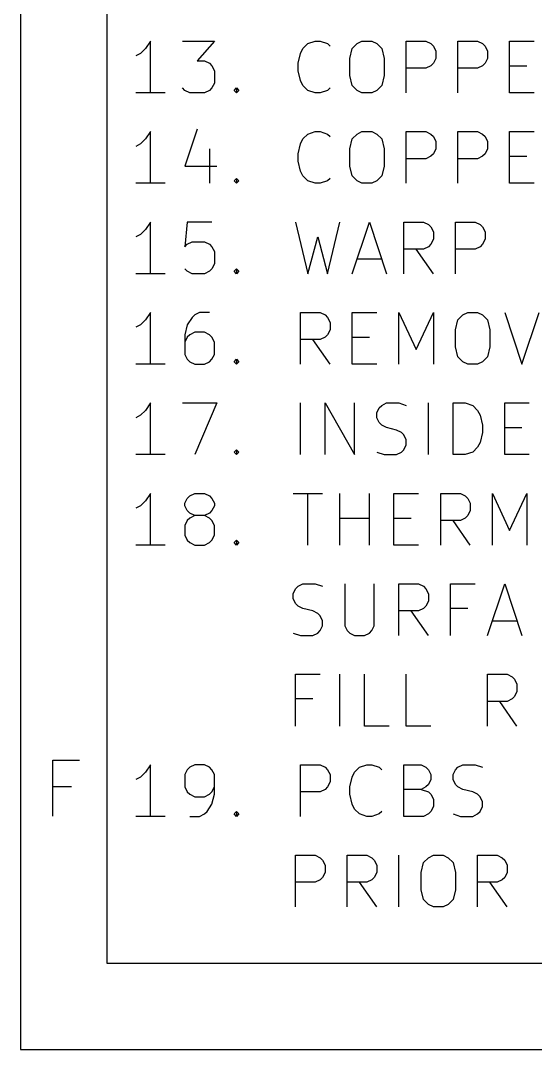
# Model space of a CAD drawing. Extents: x 8 to 330, y -289 to -8.
# Drawn here: x 8 to 19.96, y -289 to -265.11 of the extents above; entities that cross this region are included whole.
import ezdxf

# ---------------------------------------------------------------- set-up
doc = ezdxf.new("R2010")
doc.units = 0
doc.header["$MEASUREMENT"] = 0
doc.layers.add('BLACK', color=7, linetype='CONTINUOUS')

msp = doc.modelspace()

# ---------------------------------------------------------------- linework, layer by layer
at = {"layer": 'BLACK', "linetype": 'CONTINUOUS'}
for p, q in [((8, -8), (8, -289.002)), ((10, -10), (10, -287.002)), ((11.0164, -265.593), (10.9021, -265.764)), ((11.0164, -266.793), (11.0164, -265.593)), ((11.7593, -265.593), (12.5021, -265.593)), ((12.5021, -265.593), (12.1021, -266.05)), ((14.6736, -265.65), (14.845, -265.593)), ((14.845, -265.593), (14.9593, -265.593)), ((14.9593, -265.593), (15.1307, -265.65)), ((15.8164, -265.65), (15.9307, -265.593)), ((15.9307, -265.593), (16.1593, -265.593)), ((16.1593, -265.593), (16.2736, -265.65)), ((16.9593, -266.793), (16.9593, -265.593)), ((16.9593, -265.593), (17.4164, -265.593)), ((17.4164, -265.593), (17.5307, -265.65)), ((18.1593, -265.593), (18.6164, -265.593)), ((18.1593, -266.793), (18.1593, -265.593)), ((18.6164, -265.593), (18.7307, -265.65)), ((19.3593, -265.593), (19.9307, -265.593)), ((19.3593, -266.793), (19.3593, -265.593)), ((10.9021, -265.764), (10.7879, -265.879)), ((14.5021, -265.879), (14.5593, -265.764)), ((14.5593, -265.764), (14.6736, -265.65)), ((15.1307, -265.65), (15.1879, -265.707)), ((15.645, -265.993), (15.7021, -265.764)), ((15.7021, -265.764), (15.8164, -265.65)), ((16.2736, -265.65), (16.3879, -265.764)), ((16.3879, -265.764), (16.445, -265.993)), ((17.5307, -265.65), (17.5879, -265.707)), ((17.5879, -265.707), (17.645, -265.821)), ((17.645, -265.821), (17.645, -265.993)), ((18.7307, -265.65), (18.7879, -265.707)), ((18.7879, -265.707), (18.845, -265.821)), ((18.845, -265.821), (18.845, -265.993)), ((10.7879, -265.879), (10.6736, -265.936)), ((12.1021, -266.05), (12.2736, -266.05)), ((12.2736, -266.05), (12.3879, -266.107)), ((14.445, -266.107), (14.5021, -265.879)), ((15.645, -266.393), (15.645, -265.993)), ((16.445, -265.993), (16.445, -266.393)), ((17.645, -265.993), (17.5879, -266.107)), ((18.845, -265.993), (18.7879, -266.107)), ((12.3879, -266.107), (12.445, -266.164)), ((12.445, -266.164), (12.5021, -266.279)), ((12.5021, -266.279), (12.5021, -266.564)), ((14.445, -266.279), (14.445, -266.107)), ((14.5021, -266.507), (14.445, -266.279)), ((17.4164, -266.221), (16.9593, -266.221)), ((17.5307, -266.164), (17.4164, -266.221)), ((17.5879, -266.107), (17.5307, -266.164)), ((18.6164, -266.221), (18.1593, -266.221)), ((18.7307, -266.164), (18.6164, -266.221)), ((18.7879, -266.107), (18.7307, -266.164)), ((19.3593, -266.164), (19.7593, -266.164)), ((12.5021, -266.564), (12.445, -266.679)), ((14.5593, -266.621), (14.5021, -266.507)), ((15.7021, -266.621), (15.645, -266.393)), ((16.445, -266.393), (16.3879, -266.621)), ((11.3593, -266.793), (10.6736, -266.793)), ((11.8164, -266.736), (11.7593, -266.679)), ((11.9307, -266.793), (11.8164, -266.736)), ((12.2736, -266.793), (11.9307, -266.793)), ((12.3879, -266.736), (12.2736, -266.793)), ((12.445, -266.679), (12.3879, -266.736)), ((12.9593, -266.736), (13.0164, -266.679)), ((13.0164, -266.793), (12.9593, -266.736)), ((13.0164, -266.679), (13.0164, -266.793)), ((13.0164, -266.679), (13.0736, -266.736)), ((13.0736, -266.736), (13.0164, -266.793)), ((14.6736, -266.736), (14.5593, -266.621)), ((14.845, -266.793), (14.6736, -266.736)), ((14.9593, -266.793), (14.845, -266.793)), ((15.1307, -266.736), (14.9593, -266.793)), ((15.1879, -266.679), (15.1307, -266.736)), ((15.8164, -266.736), (15.7021, -266.621)), ((15.9307, -266.793), (15.8164, -266.736)), ((16.1593, -266.793), (15.9307, -266.793)), ((16.2736, -266.736), (16.1593, -266.793)), ((16.3879, -266.621), (16.2736, -266.736)), ((19.9307, -266.793), (19.3593, -266.793)), ((11.0164, -267.693), (10.9021, -267.864)), ((11.0164, -268.893), (11.0164, -267.693)), ((12.1021, -267.636), (11.8164, -268.493)), ((14.5593, -267.864), (14.6736, -267.75)), ((14.6736, -267.75), (14.845, -267.693)), ((14.845, -267.693), (14.9593, -267.693)), ((14.9593, -267.693), (15.1307, -267.75)), ((15.1307, -267.75), (15.1879, -267.807)), ((15.7021, -267.864), (15.8164, -267.75)), ((15.8164, -267.75), (15.9307, -267.693)), ((15.9307, -267.693), (16.1593, -267.693)), ((16.1593, -267.693), (16.2736, -267.75)), ((16.2736, -267.75), (16.3879, -267.864)), ((16.9593, -267.693), (17.4164, -267.693)), ((16.9593, -268.893), (16.9593, -267.693)), ((17.4164, -267.693), (17.5307, -267.75)), ((17.5307, -267.75), (17.5879, -267.807)), ((18.1593, -267.693), (18.6164, -267.693)), ((18.1593, -268.893), (18.1593, -267.693)), ((18.6164, -267.693), (18.7307, -267.75)), ((18.7307, -267.75), (18.7879, -267.807)), ((19.3593, -267.693), (19.9307, -267.693)), ((19.3593, -268.893), (19.3593, -267.693)), ((10.7879, -267.979), (10.6736, -268.036)), ((10.9021, -267.864), (10.7879, -267.979)), ((14.445, -268.207), (14.5021, -267.979)), ((14.5021, -267.979), (14.5593, -267.864)), ((15.645, -268.093), (15.7021, -267.864)), ((16.3879, -267.864), (16.445, -268.093)), ((17.5879, -267.807), (17.645, -267.921)), ((17.645, -267.921), (17.645, -268.093)), ((18.7879, -267.807), (18.845, -267.921)), ((18.845, -267.921), (18.845, -268.093)), ((12.3879, -268.093), (12.3879, -268.893)), ((14.445, -268.379), (14.445, -268.207)), ((15.645, -268.493), (15.645, -268.093)), ((16.445, -268.093), (16.445, -268.493)), ((17.5879, -268.207), (17.5307, -268.264)), ((17.645, -268.093), (17.5879, -268.207)), ((18.7879, -268.207), (18.7307, -268.264)), ((18.845, -268.093), (18.7879, -268.207)), ((11.8164, -268.493), (12.5593, -268.493)), ((14.5021, -268.607), (14.445, -268.379)), ((15.7021, -268.721), (15.645, -268.493)), ((16.445, -268.493), (16.3879, -268.721)), ((17.4164, -268.321), (16.9593, -268.321)), ((17.5307, -268.264), (17.4164, -268.321)), ((18.6164, -268.321), (18.1593, -268.321)), ((18.7307, -268.264), (18.6164, -268.321)), ((19.3593, -268.264), (19.7593, -268.264)), ((14.5593, -268.721), (14.5021, -268.607)), ((14.6736, -268.836), (14.5593, -268.721)), ((15.8164, -268.836), (15.7021, -268.721)), ((16.3879, -268.721), (16.2736, -268.836)), ((11.3593, -268.893), (10.6736, -268.893)), ((12.9593, -268.836), (13.0164, -268.779)), ((13.0164, -268.893), (12.9593, -268.836)), ((13.0164, -268.779), (13.0736, -268.836)), ((13.0164, -268.779), (13.0164, -268.893)), ((13.0736, -268.836), (13.0164, -268.893)), ((14.845, -268.893), (14.6736, -268.836)), ((14.9593, -268.893), (14.845, -268.893)), ((15.1307, -268.836), (14.9593, -268.893)), ((15.1879, -268.779), (15.1307, -268.836)), ((15.9307, -268.893), (15.8164, -268.836)), ((16.1593, -268.893), (15.9307, -268.893)), ((16.2736, -268.836), (16.1593, -268.893)), ((19.9307, -268.893), (19.3593, -268.893)), ((11.0164, -269.793), (10.9021, -269.964)), ((11.0164, -270.993), (11.0164, -269.793)), ((11.8736, -269.793), (11.8164, -270.364)), ((12.445, -269.793), (11.8736, -269.793)), ((14.3879, -269.793), (14.6736, -270.993)), ((15.1307, -270.993), (15.4164, -269.793)), ((15.7021, -270.993), (16.1021, -269.793)), ((16.1021, -269.793), (16.5021, -270.993)), ((16.9021, -269.793), (17.3593, -269.793)), ((16.9021, -270.993), (16.9021, -269.793)), ((17.3593, -269.793), (17.4736, -269.85)), ((17.4736, -269.85), (17.5307, -269.907)), ((17.5307, -269.907), (17.5879, -270.021)), ((18.1021, -269.793), (18.5593, -269.793)), ((18.1021, -270.993), (18.1021, -269.793)), ((18.5593, -269.793), (18.6736, -269.85)), ((18.6736, -269.85), (18.7307, -269.907)), ((18.7307, -269.907), (18.7879, -270.021)), ((10.7879, -270.079), (10.6736, -270.136)), ((10.9021, -269.964), (10.7879, -270.079)), ((14.6736, -270.993), (14.9021, -270.136)), ((14.9021, -270.136), (15.1307, -270.993)), ((17.5879, -270.021), (17.5879, -270.193)), ((18.7879, -270.021), (18.7879, -270.193)), ((11.8164, -270.364), (11.8736, -270.307)), ((11.8736, -270.307), (11.9879, -270.25)), ((11.9879, -270.25), (12.2736, -270.25)), ((12.2736, -270.25), (12.3879, -270.307)), ((12.3879, -270.307), (12.445, -270.364)), ((12.445, -270.364), (12.5021, -270.479)), ((17.4736, -270.364), (17.3593, -270.421)), ((17.5307, -270.307), (17.4736, -270.364)), ((17.5879, -270.193), (17.5307, -270.307)), ((18.6736, -270.364), (18.5593, -270.421)), ((18.7307, -270.307), (18.6736, -270.364)), ((18.7879, -270.193), (18.7307, -270.307)), ((12.5021, -270.479), (12.5021, -270.764)), ((17.3593, -270.421), (16.9021, -270.421)), ((17.5879, -270.993), (17.1879, -270.421)), ((18.5593, -270.421), (18.1021, -270.421)), ((11.8736, -270.936), (11.8164, -270.879)), ((12.445, -270.879), (12.3879, -270.936)), ((12.5021, -270.764), (12.445, -270.879)), ((12.9593, -270.936), (13.0164, -270.879)), ((13.0164, -270.879), (13.0164, -270.993)), ((13.0164, -270.879), (13.0736, -270.936)), ((15.8164, -270.65), (16.3879, -270.65)), ((11.3593, -270.993), (10.6736, -270.993)), ((11.9879, -270.993), (11.8736, -270.936)), ((12.2736, -270.993), (11.9879, -270.993)), ((12.3879, -270.936), (12.2736, -270.993)), ((13.0164, -270.993), (12.9593, -270.936)), ((13.0736, -270.936), (13.0164, -270.993)), ((10.9021, -272.064), (10.7879, -272.179)), ((11.0164, -271.893), (10.9021, -272.064)), ((11.0164, -273.093), (11.0164, -271.893)), ((11.9879, -272.007), (11.8736, -272.179)), ((12.045, -271.95), (11.9879, -272.007)), ((12.1593, -271.893), (12.045, -271.95)), ((12.3879, -271.893), (12.1593, -271.893)), ((14.5021, -271.893), (14.9593, -271.893)), ((14.5021, -273.093), (14.5021, -271.893)), ((14.9593, -271.893), (15.0736, -271.95)), ((15.0736, -271.95), (15.1307, -272.007)), ((15.1307, -272.007), (15.1879, -272.121)), ((15.7021, -271.893), (16.2736, -271.893)), ((15.7021, -273.093), (15.7021, -271.893)), ((16.7879, -271.893), (17.1879, -272.75)), ((16.7879, -273.093), (16.7879, -271.893)), ((17.1879, -272.75), (17.5879, -271.893)), ((17.5879, -271.893), (17.5879, -273.093)), ((18.1021, -272.293), (18.1593, -272.064)), ((18.1593, -272.064), (18.2736, -271.95)), ((18.2736, -271.95), (18.3879, -271.893)), ((18.3879, -271.893), (18.6164, -271.893)), ((18.6164, -271.893), (18.7307, -271.95)), ((18.7307, -271.95), (18.845, -272.064)), ((18.845, -272.064), (18.9021, -272.293)), ((19.245, -271.893), (19.645, -273.093)), ((19.645, -273.093), (20.045, -271.893)), ((10.7879, -272.179), (10.6736, -272.236)), ((11.8736, -272.179), (11.8164, -272.407)), ((15.1879, -272.293), (15.1307, -272.407)), ((15.1879, -272.121), (15.1879, -272.293)), ((18.1021, -272.693), (18.1021, -272.293)), ((18.9021, -272.293), (18.9021, -272.693)), ((11.8164, -272.407), (11.8164, -272.864)), ((11.8736, -272.464), (11.8164, -272.579)), ((11.9307, -272.407), (11.8736, -272.464)), ((12.045, -272.35), (11.9307, -272.407)), ((12.2736, -272.35), (12.045, -272.35)), ((12.3879, -272.407), (12.2736, -272.35)), ((12.445, -272.464), (12.3879, -272.407)), ((12.5021, -272.579), (12.445, -272.464)), ((14.9593, -272.521), (14.5021, -272.521)), ((15.1879, -273.093), (14.7879, -272.521)), ((15.0736, -272.464), (14.9593, -272.521)), ((15.1307, -272.407), (15.0736, -272.464)), ((15.7021, -272.464), (16.1021, -272.464)), ((12.5021, -272.864), (12.5021, -272.579)), ((18.1593, -272.921), (18.1021, -272.693)), ((18.9021, -272.693), (18.845, -272.921)), ((11.8164, -272.864), (11.8736, -272.979)), ((11.8736, -272.979), (11.9307, -273.036)), ((12.3879, -273.036), (12.445, -272.979)), ((12.445, -272.979), (12.5021, -272.864)), ((12.9593, -273.036), (13.0164, -272.979)), ((13.0164, -272.979), (13.0164, -273.093)), ((13.0164, -272.979), (13.0736, -273.036)), ((18.2736, -273.036), (18.1593, -272.921)), ((18.845, -272.921), (18.7307, -273.036)), ((11.3593, -273.093), (10.6736, -273.093)), ((11.9307, -273.036), (12.045, -273.093)), ((12.045, -273.093), (12.2736, -273.093)), ((12.2736, -273.093), (12.3879, -273.036)), ((13.0164, -273.093), (12.9593, -273.036)), ((13.0736, -273.036), (13.0164, -273.093)), ((16.2736, -273.093), (15.7021, -273.093)), ((18.3879, -273.093), (18.2736, -273.036)), ((18.6164, -273.093), (18.3879, -273.093)), ((18.7307, -273.036), (18.6164, -273.093)), ((10.9021, -274.164), (10.7879, -274.279)), ((11.0164, -273.993), (10.9021, -274.164)), ((11.0164, -275.193), (11.0164, -273.993)), ((11.7593, -273.993), (12.5593, -273.993)), ((12.5593, -273.993), (12.045, -275.193)), ((14.5021, -275.193), (14.5021, -273.993)), ((15.0736, -273.993), (15.7593, -275.193)), ((15.0736, -275.193), (15.0736, -273.993)), ((15.7593, -275.193), (15.7593, -273.993)), ((16.2736, -274.221), (16.3307, -274.107)), ((16.2736, -274.336), (16.2736, -274.221)), ((16.3307, -274.107), (16.3879, -274.05)), ((16.3879, -274.05), (16.5021, -273.993)), ((16.5021, -273.993), (16.7879, -273.993)), ((16.7879, -273.993), (16.9593, -274.05)), ((17.4736, -275.193), (17.4736, -273.993)), ((18.045, -273.993), (18.3307, -273.993)), ((18.045, -275.193), (18.045, -273.993)), ((18.3307, -273.993), (18.5021, -274.05)), ((18.5021, -274.05), (18.6164, -274.164)), ((18.6164, -274.164), (18.6736, -274.279)), ((19.245, -273.993), (19.8164, -273.993)), ((19.245, -275.193), (19.245, -273.993)), ((10.7879, -274.279), (10.6736, -274.336)), ((16.3307, -274.45), (16.2736, -274.336)), ((16.3879, -274.507), (16.3307, -274.45)), ((18.6736, -274.279), (18.7307, -274.507)), ((16.5021, -274.564), (16.3879, -274.507)), ((16.7307, -274.621), (16.5021, -274.564)), ((16.845, -274.679), (16.7307, -274.621)), ((16.9021, -274.736), (16.845, -274.679)), ((18.7307, -274.679), (18.6736, -274.907)), ((18.7307, -274.507), (18.7307, -274.679)), ((19.245, -274.564), (19.645, -274.564)), ((16.9593, -274.85), (16.9021, -274.736)), ((16.9593, -274.964), (16.9593, -274.85)), ((18.6736, -274.907), (18.6164, -275.021)), ((12.9593, -275.136), (13.0164, -275.079)), ((13.0164, -275.193), (12.9593, -275.136)), ((13.0164, -275.079), (13.0164, -275.193)), ((13.0164, -275.079), (13.0736, -275.136)), ((13.0736, -275.136), (13.0164, -275.193)), ((16.2736, -275.136), (16.445, -275.193)), ((16.7307, -275.193), (16.845, -275.136)), ((16.845, -275.136), (16.9021, -275.079)), ((16.9021, -275.079), (16.9593, -274.964)), ((18.5021, -275.136), (18.3307, -275.193)), ((18.6164, -275.021), (18.5021, -275.136)), ((11.3593, -275.193), (10.6736, -275.193)), ((16.445, -275.193), (16.7307, -275.193)), ((18.3307, -275.193), (18.045, -275.193)), ((19.8164, -275.193), (19.245, -275.193)), ((11.0164, -276.093), (10.9021, -276.264)), ((11.0164, -277.293), (11.0164, -276.093)), ((11.9307, -276.15), (12.045, -276.093)), ((12.045, -276.093), (12.2736, -276.093)), ((12.2736, -276.093), (12.3879, -276.15)), ((14.3307, -276.093), (15.0164, -276.093)), ((14.6736, -277.293), (14.6736, -276.093)), ((15.4164, -277.293), (15.4164, -276.093)), ((16.1021, -277.293), (16.1021, -276.093)), ((16.6736, -276.093), (17.245, -276.093)), ((16.6736, -277.293), (16.6736, -276.093)), ((17.7593, -276.093), (18.2164, -276.093)), ((17.7593, -277.293), (17.7593, -276.093)), ((18.2164, -276.093), (18.3307, -276.15)), ((18.9593, -276.093), (19.3593, -276.95)), ((18.9593, -277.293), (18.9593, -276.093)), ((19.3593, -276.95), (19.7593, -276.093)), ((19.7593, -276.093), (19.7593, -277.293)), ((10.9021, -276.264), (10.7879, -276.379)), ((11.8164, -276.321), (11.8736, -276.207)), ((11.8164, -276.379), (11.8164, -276.321)), ((11.8736, -276.207), (11.9307, -276.15)), ((12.3879, -276.15), (12.445, -276.207)), ((12.445, -276.207), (12.5021, -276.321)), ((12.5021, -276.321), (12.5021, -276.379)), ((18.3307, -276.15), (18.3879, -276.207)), ((18.3879, -276.207), (18.445, -276.321)), ((18.445, -276.321), (18.445, -276.493)), ((10.7879, -276.379), (10.6736, -276.436)), ((11.8736, -276.493), (11.8164, -276.379)), ((11.9307, -276.55), (11.8736, -276.493)), ((12.045, -276.607), (11.9307, -276.55)), ((12.045, -276.607), (11.9307, -276.664)), ((12.2736, -276.607), (12.045, -276.607)), ((12.3879, -276.55), (12.2736, -276.607)), ((12.3879, -276.664), (12.2736, -276.607)), ((12.445, -276.493), (12.3879, -276.55)), ((12.5021, -276.379), (12.445, -276.493)), ((18.3879, -276.607), (18.3307, -276.664)), ((18.445, -276.493), (18.3879, -276.607)), ((11.8736, -276.721), (11.8164, -276.836)), ((11.8164, -276.836), (11.8164, -277.064)), ((11.9307, -276.664), (11.8736, -276.721)), ((12.445, -276.721), (12.3879, -276.664)), ((12.5021, -276.836), (12.445, -276.721)), ((12.5021, -277.064), (12.5021, -276.836)), ((15.4164, -276.664), (16.1021, -276.664)), ((16.6736, -276.664), (17.0736, -276.664)), ((18.2164, -276.721), (17.7593, -276.721)), ((18.445, -277.293), (18.045, -276.721)), ((18.3307, -276.664), (18.2164, -276.721)), ((11.8164, -277.064), (11.8736, -277.179)), ((12.445, -277.179), (12.5021, -277.064)), ((11.3593, -277.293), (10.6736, -277.293)), ((11.8736, -277.179), (11.9307, -277.236)), ((11.9307, -277.236), (12.045, -277.293)), ((12.045, -277.293), (12.2736, -277.293)), ((12.2736, -277.293), (12.3879, -277.236)), ((12.3879, -277.236), (12.445, -277.179)), ((12.9593, -277.236), (13.0164, -277.179)), ((13.0164, -277.293), (12.9593, -277.236)), ((13.0164, -277.179), (13.0164, -277.293)), ((13.0164, -277.179), (13.0736, -277.236)), ((13.0736, -277.236), (13.0164, -277.293)), ((17.245, -277.293), (16.6736, -277.293)), ((14.3879, -278.307), (14.445, -278.25)), ((14.445, -278.25), (14.5593, -278.193)), ((14.5593, -278.193), (14.845, -278.193)), ((14.845, -278.193), (15.0164, -278.25)), ((15.5307, -278.193), (15.5307, -279.164)), ((16.2164, -279.164), (16.2164, -278.193)), ((16.7879, -278.193), (17.245, -278.193)), ((16.7879, -279.393), (16.7879, -278.193)), ((17.245, -278.193), (17.3593, -278.25)), ((17.3593, -278.25), (17.4164, -278.307)), ((17.9879, -278.193), (18.5593, -278.193)), ((17.9879, -279.393), (17.9879, -278.193)), ((18.845, -279.393), (19.245, -278.193)), ((19.245, -278.193), (19.645, -279.393)), ((14.3307, -278.421), (14.3879, -278.307)), ((14.3307, -278.536), (14.3307, -278.421)), ((17.4164, -278.307), (17.4736, -278.421)), ((17.4736, -278.421), (17.4736, -278.593)), ((14.3879, -278.65), (14.3307, -278.536)), ((14.445, -278.707), (14.3879, -278.65)), ((14.5593, -278.764), (14.445, -278.707)), ((14.7879, -278.821), (14.5593, -278.764)), ((17.3593, -278.764), (17.245, -278.821)), ((17.4164, -278.707), (17.3593, -278.764)), ((17.4736, -278.593), (17.4164, -278.707)), ((18.3879, -278.764), (17.9879, -278.764)), ((14.9021, -278.879), (14.7879, -278.821)), ((14.9593, -278.936), (14.9021, -278.879)), ((15.0164, -279.05), (14.9593, -278.936)), ((17.245, -278.821), (16.7879, -278.821)), ((17.4736, -279.393), (17.0736, -278.821)), ((14.9593, -279.279), (15.0164, -279.164)), ((15.0164, -279.164), (15.0164, -279.05)), ((15.5307, -279.164), (15.5879, -279.279)), ((16.1593, -279.279), (16.2164, -279.164)), ((18.9593, -279.05), (19.5307, -279.05)), ((14.3307, -279.336), (14.5021, -279.393)), ((14.5021, -279.393), (14.7879, -279.393)), ((14.7879, -279.393), (14.9021, -279.336)), ((14.9021, -279.336), (14.9593, -279.279)), ((15.5879, -279.279), (15.645, -279.336)), ((15.645, -279.336), (15.7593, -279.393)), ((15.7593, -279.393), (15.9879, -279.393)), ((15.9879, -279.393), (16.1021, -279.336)), ((16.1021, -279.336), (16.1593, -279.279)), ((14.3879, -280.293), (14.9593, -280.293)), ((14.3879, -281.493), (14.3879, -280.293)), ((15.4164, -281.493), (15.4164, -280.293)), ((15.9879, -281.493), (15.9879, -280.293)), ((16.9593, -281.493), (16.9593, -280.293)), ((18.845, -280.293), (19.3021, -280.293)), ((18.845, -281.493), (18.845, -280.293)), ((19.3021, -280.293), (19.4164, -280.35)), ((19.4164, -280.35), (19.4736, -280.407)), ((19.4736, -280.407), (19.5307, -280.521)), ((19.5307, -280.521), (19.5307, -280.693)), ((14.7879, -280.864), (14.3879, -280.864)), ((19.4164, -280.864), (19.3021, -280.921)), ((19.4736, -280.807), (19.4164, -280.864)), ((19.5307, -280.693), (19.4736, -280.807)), ((19.3021, -280.921), (18.845, -280.921)), ((19.5307, -281.493), (19.1307, -280.921)), ((16.5593, -281.493), (15.9879, -281.493)), ((17.5307, -281.493), (16.9593, -281.493)), ((8.7524, -283.588), (8.7524, -282.288)), ((8.7524, -282.288), (9.3714, -282.288)), ((10.9021, -282.564), (10.7879, -282.679)), ((11.0164, -282.393), (10.9021, -282.564)), ((11.0164, -283.593), (11.0164, -282.393)), ((11.8736, -282.507), (11.8164, -282.621)), ((11.9307, -282.45), (11.8736, -282.507)), ((12.045, -282.393), (11.9307, -282.45)), ((12.2736, -282.393), (12.045, -282.393)), ((12.3879, -282.45), (12.2736, -282.393)), ((12.445, -282.507), (12.3879, -282.45)), ((12.5021, -282.621), (12.445, -282.507)), ((14.5021, -282.393), (14.9593, -282.393)), ((14.5021, -283.593), (14.5021, -282.393)), ((14.9593, -282.393), (15.0736, -282.45)), ((15.0736, -282.45), (15.1307, -282.507)), ((15.1307, -282.507), (15.1879, -282.621)), ((15.7021, -282.679), (15.7593, -282.564)), ((15.7593, -282.564), (15.8736, -282.45)), ((15.8736, -282.45), (16.045, -282.393)), ((16.045, -282.393), (16.1593, -282.393)), ((16.1593, -282.393), (16.3307, -282.45)), ((16.3307, -282.45), (16.3879, -282.507)), ((16.9021, -283.593), (16.9021, -282.393)), ((16.9021, -282.393), (17.3021, -282.393)), ((17.3021, -282.393), (17.4164, -282.45)), ((17.4164, -282.45), (17.4736, -282.507)), ((17.4736, -282.507), (17.5307, -282.621)), ((18.045, -282.621), (18.1021, -282.507)), ((18.1021, -282.507), (18.1593, -282.45)), ((18.1593, -282.45), (18.2736, -282.393)), ((18.2736, -282.393), (18.5593, -282.393)), ((18.5593, -282.393), (18.7307, -282.45)), ((10.7879, -282.679), (10.6736, -282.736)), ((11.8164, -282.621), (11.8164, -282.907)), ((12.5021, -283.079), (12.5021, -282.621)), ((15.1879, -282.793), (15.1307, -282.907)), ((15.1879, -282.621), (15.1879, -282.793)), ((15.645, -282.907), (15.7021, -282.679)), ((17.5307, -282.736), (17.4736, -282.85)), ((17.5307, -282.621), (17.5307, -282.736)), ((18.045, -282.736), (18.045, -282.621)), ((18.1021, -282.85), (18.045, -282.736)), ((9.1857, -282.907), (8.7524, -282.907)), ((11.8164, -282.907), (11.8736, -283.021)), ((11.8736, -283.021), (11.9307, -283.079)), ((12.3879, -283.079), (12.445, -283.021)), ((12.445, -283.021), (12.5021, -282.907)), ((14.9593, -283.021), (14.5021, -283.021)), ((15.0736, -282.964), (14.9593, -283.021)), ((15.1307, -282.907), (15.0736, -282.964)), ((15.645, -283.079), (15.645, -282.907)), ((17.3021, -282.964), (16.9021, -282.964)), ((17.4164, -282.907), (17.3021, -282.964)), ((17.3021, -282.964), (17.4736, -283.021)), ((17.4736, -282.85), (17.4164, -282.907)), ((17.4736, -283.021), (17.5307, -283.079)), ((18.1593, -282.907), (18.1021, -282.85)), ((18.2736, -282.964), (18.1593, -282.907)), ((18.5021, -283.021), (18.2736, -282.964)), ((18.6164, -283.079), (18.5021, -283.021)), ((11.9307, -283.079), (12.045, -283.136)), ((12.045, -283.136), (12.2736, -283.136)), ((12.2736, -283.136), (12.3879, -283.079)), ((12.445, -283.307), (12.5021, -283.079)), ((15.7021, -283.307), (15.645, -283.079)), ((17.5307, -283.079), (17.5879, -283.193)), ((17.5879, -283.193), (17.5879, -283.364)), ((18.6736, -283.136), (18.6164, -283.079)), ((18.7307, -283.25), (18.6736, -283.136)), ((18.7307, -283.364), (18.7307, -283.25)), ((12.1593, -283.593), (12.2736, -283.536)), ((12.2736, -283.536), (12.3307, -283.479)), ((12.3307, -283.479), (12.445, -283.307)), ((12.9593, -283.536), (13.0164, -283.479)), ((13.0164, -283.593), (12.9593, -283.536)), ((13.0164, -283.479), (13.0736, -283.536)), ((13.0164, -283.479), (13.0164, -283.593)), ((13.0736, -283.536), (13.0164, -283.593)), ((15.7593, -283.421), (15.7021, -283.307)), ((15.8736, -283.536), (15.7593, -283.421)), ((16.045, -283.593), (15.8736, -283.536)), ((16.3307, -283.536), (16.1593, -283.593)), ((16.3879, -283.479), (16.3307, -283.536)), ((17.4736, -283.536), (17.3593, -283.593)), ((17.5307, -283.479), (17.4736, -283.536)), ((17.5879, -283.364), (17.5307, -283.479)), ((18.045, -283.536), (18.2164, -283.593)), ((18.5021, -283.593), (18.6164, -283.536)), ((18.6164, -283.536), (18.6736, -283.479)), ((18.6736, -283.479), (18.7307, -283.364)), ((11.3593, -283.593), (10.6736, -283.593)), ((11.9307, -283.593), (12.1593, -283.593)), ((16.1593, -283.593), (16.045, -283.593)), ((17.3593, -283.593), (16.9021, -283.593)), ((18.2164, -283.593), (18.5021, -283.593)), ((14.3879, -284.493), (14.845, -284.493)), ((14.3879, -285.693), (14.3879, -284.493)), ((14.845, -284.493), (14.9593, -284.55)), ((15.5879, -284.493), (16.045, -284.493)), ((15.5879, -285.693), (15.5879, -284.493)), ((16.045, -284.493), (16.1593, -284.55)), ((16.7879, -285.693), (16.7879, -284.493)), ((17.4736, -284.55), (17.5879, -284.493)), ((17.5879, -284.493), (17.8164, -284.493)), ((17.8164, -284.493), (17.9307, -284.55)), ((18.6164, -284.493), (19.0736, -284.493)), ((18.6164, -285.693), (18.6164, -284.493)), ((19.0736, -284.493), (19.1879, -284.55)), ((14.9593, -284.55), (15.0164, -284.607)), ((15.0164, -284.607), (15.0736, -284.721)), ((15.0736, -284.721), (15.0736, -284.893)), ((16.1593, -284.55), (16.2164, -284.607)), ((16.2164, -284.607), (16.2736, -284.721)), ((16.2736, -284.721), (16.2736, -284.893)), ((17.3021, -284.893), (17.3593, -284.664)), ((17.3593, -284.664), (17.4736, -284.55)), ((17.9307, -284.55), (18.045, -284.664)), ((18.045, -284.664), (18.1021, -284.893)), ((19.1879, -284.55), (19.245, -284.607)), ((19.245, -284.607), (19.3021, -284.721)), ((19.3021, -284.721), (19.3021, -284.893)), ((15.0736, -284.893), (15.0164, -285.007)), ((16.2736, -284.893), (16.2164, -285.007)), ((17.3021, -285.293), (17.3021, -284.893)), ((18.1021, -284.893), (18.1021, -285.293)), ((19.3021, -284.893), (19.245, -285.007)), ((14.845, -285.121), (14.3879, -285.121)), ((14.9593, -285.064), (14.845, -285.121)), ((15.0164, -285.007), (14.9593, -285.064)), ((16.045, -285.121), (15.5879, -285.121)), ((16.2736, -285.693), (15.8736, -285.121)), ((16.1593, -285.064), (16.045, -285.121)), ((16.2164, -285.007), (16.1593, -285.064)), ((19.0736, -285.121), (18.6164, -285.121)), ((19.3021, -285.693), (18.9021, -285.121)), ((19.1879, -285.064), (19.0736, -285.121)), ((19.245, -285.007), (19.1879, -285.064)), ((17.3593, -285.521), (17.3021, -285.293)), ((18.1021, -285.293), (18.045, -285.521)), ((17.4736, -285.636), (17.3593, -285.521)), ((17.5879, -285.693), (17.4736, -285.636)), ((17.8164, -285.693), (17.5879, -285.693)), ((17.9307, -285.636), (17.8164, -285.693)), ((18.045, -285.521), (17.9307, -285.636)), ((10, -287.002), (200.007, -287.002)), ((8, -289.002), (202.007, -289.002))]:
    msp.add_line(p, q, dxfattribs=at)

doc.saveas('drawing.dxf')
